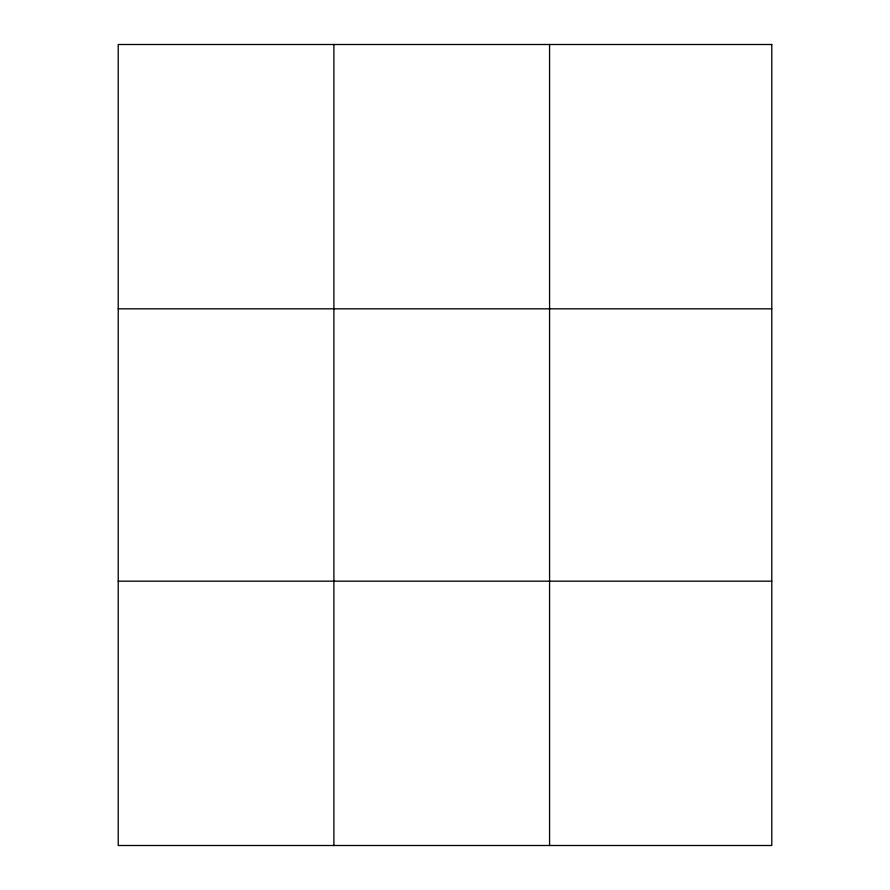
<?xml version="1.0" encoding="UTF-8"?>
<svg xmlns="http://www.w3.org/2000/svg" width="890" height="890" viewBox="0 0 890 890"><rect width="100%" height="100%" fill="white"/><g stroke="black" fill="none" stroke-linecap="round" stroke-linejoin="round"><path stroke-width="1.33" d="M333.895 845.5L333.895 44.5M549.575 845.5L549.575 44.5M118.214 308.83L771.786 308.83M118.214 581.17L771.786 581.17M771.786 44.5L771.786 845.5L118.214 845.5L118.214 44.5L771.786 44.5"/></g></svg>
